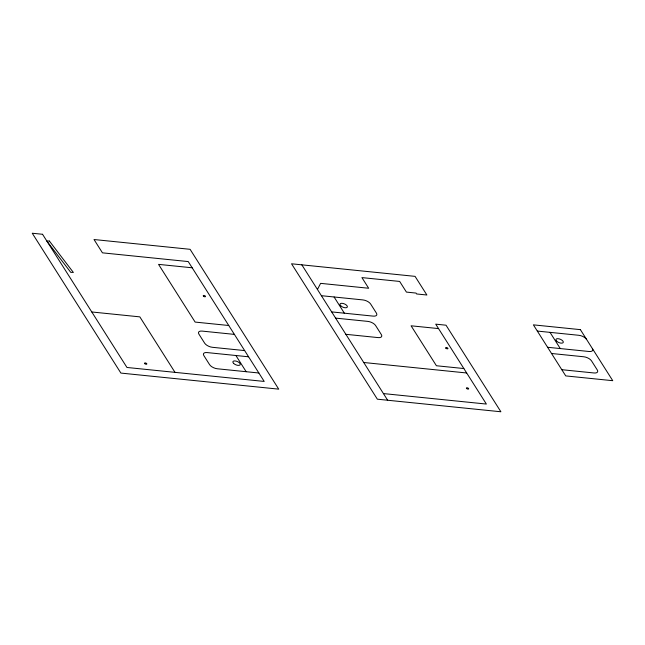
<?xml version="1.0" encoding="UTF-8"?>
<svg xmlns="http://www.w3.org/2000/svg" width="645" height="645" viewBox="0 0 645 645"><rect width="100%" height="100%" fill="white"/><g stroke="black" fill="none" stroke-linecap="round" stroke-linejoin="round"><path stroke-width="0.97" d="M317.453 289.476L320.613 283.357L368.674 288.25L361.918 277.6L399.666 281.438L406.423 292.096L416.025 293.072L416.589 293.959L426.885 295.007L415.066 276.366L291.54 263.789L377.357 399.191L500.891 411.768L446.018 325.201L435.722 324.153L486.37 404.06L383.436 393.579M192.178 267.788L158.549 264.369L195.129 322.081L228.757 325.499M321.387 295.692L362.909 299.917A6.305 2.894 22.4 0 1 370.649 304.029L376.422 313.131A6.305 2.894 22.4 0 1 373.181 316.123L331.659 311.898M537.325 331.07L578.839 335.295A6.305 2.894 22.4 0 1 586.579 339.407M335.602 318.114L367.852 321.395A6.305 2.894 22.4 0 1 375.592 325.507L381.364 334.61A6.305 2.894 22.4 0 1 378.123 337.601L345.873 334.312M438.535 328.587L411.083 325.798L436.415 365.747L463.86 368.545M547.589 347.276L589.111 351.501A6.305 2.894 22.4 0 0 592.352 348.51M551.531 353.492L583.79 356.774A6.305 2.894 22.4 0 1 591.529 360.886L597.294 369.988A6.305 2.894 22.4 0 1 594.053 372.979L561.803 369.698M91.784 311.97L139.828 316.864L174.997 372.358M234.385 334.384L202.127 331.095A6.305 2.894 22.4 0 0 198.894 334.086L204.659 343.188A6.305 2.894 22.4 0 0 212.399 347.3L244.657 350.582M363.74 362.498L466.674 372.979M248.591 356.798L207.077 352.573A6.305 2.894 22.4 0 0 203.836 355.564L209.601 364.667A6.305 2.894 22.4 0 0 217.349 368.779L258.863 373.003M550.016 332.36L560.287 348.566M334.086 296.982L344.357 313.188M301.836 264.837L387.653 400.239M235.901 355.508L246.172 371.714M49.399 241.061L46.763 240.94L70.732 272.335L73.369 272.448L49.399 241.061M42.546 234.28L32.25 233.232L120.889 373.076L278.729 389.145L190.09 249.309L94.017 239.521L102.458 252.84L188.235 261.572L264.208 381.437L126.96 367.465L42.546 234.28M580.387 329.643L533.383 324.854L565.738 375.906L612.75 380.695L580.387 329.643M203.473 296.176A1.209 0.556 22.4 0 0 205.424 296.66A1.209 0.556 22.4 0 0 204.231 295.475A1.209 0.556 22.4 0 0 203.473 296.176M556.659 341.157A3.943 1.806 22.4 0 0 563.037 342.737A3.943 1.806 22.4 0 0 559.142 338.867A3.943 1.806 22.4 0 0 556.659 341.157M233.619 363.393A3.943 1.806 22.4 0 0 239.996 364.973A3.943 1.806 22.4 0 0 236.102 361.103A3.943 1.806 22.4 0 0 233.619 363.393M340.729 305.778A3.943 1.806 22.4 0 0 347.107 307.359A3.943 1.806 22.4 0 0 343.213 303.489A3.943 1.806 22.4 0 0 340.729 305.778M445.921 348.236A1.209 0.556 22.4 0 0 447.872 348.719A1.209 0.556 22.4 0 0 446.679 347.534A1.209 0.556 22.4 0 0 445.921 348.236M466.625 388.508A1.209 0.556 22.4 0 0 468.576 388.991A1.209 0.556 22.4 0 0 467.383 387.806A1.209 0.556 22.4 0 0 466.625 388.508M144.786 363.659A1.209 0.556 22.4 0 0 146.738 364.143A1.209 0.556 22.4 0 0 145.544 362.958A1.209 0.556 22.4 0 0 144.786 363.659"/></g></svg>
